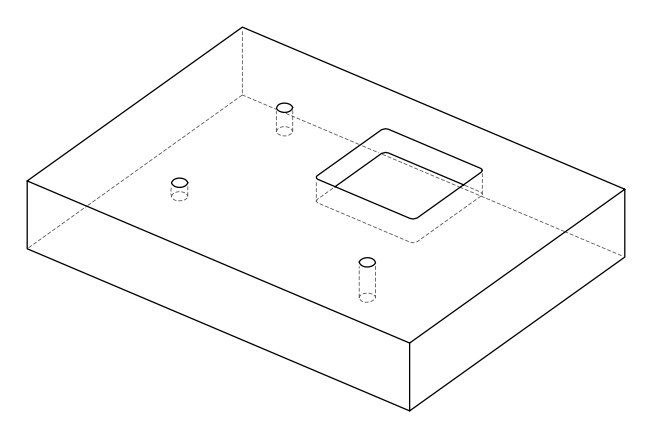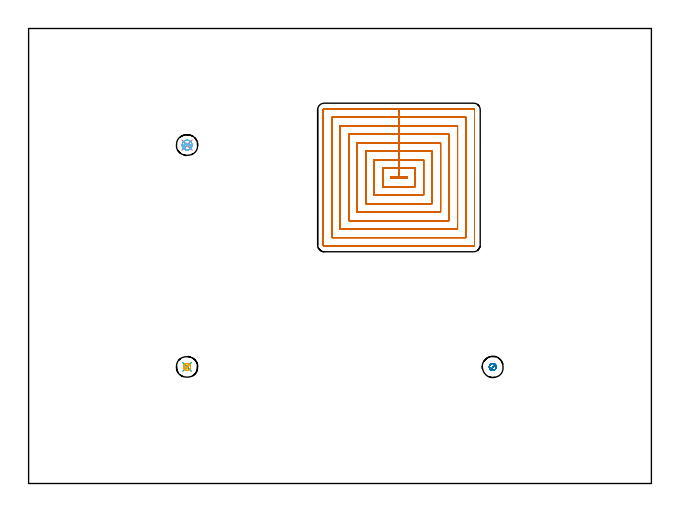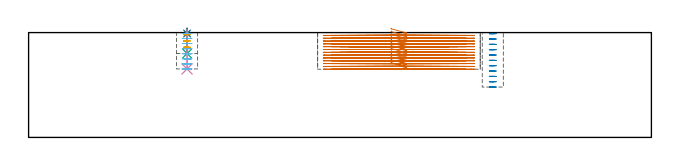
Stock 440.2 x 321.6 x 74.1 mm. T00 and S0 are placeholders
(PLAN: 8 operations, 4 tool changes, 55.9 min)
(1 SPOT_DRILL | STEP1POCKET | NXT0321_9005460120000 | 0.03 min | 3 mm3)
(2 SPOT_DRILL_1 | STEP1POCKET_2 | NXT0321_9005460120000 | 0.03 min | 2 mm3)
(3 DRILL_BLIND_HOLE_INTO_CENTER | STEP1POCKET | NXT0301_128 | 0.07 min | 1543 mm3)
(4 DRILL_BLIND_HOLE_INTO_CENTER_1 | STEP1POCKET_2 | NXT0301_128 | 0.11 min | 2772 mm3)
(5 MILL_ROUGH_BLIND_HOLE_CONTOUR | STEP1POCKET | NXT0201_013 | Spiral | 0.43 min | 1029 mm3)
(6 MILL_ROUGH_BLIND_HOLE_CONTOUR_1 | STEP1POCKET_2 | NXT0201_009 | Spiral | 1.23 min | 1696 mm3)
(7 MILL_RECTANGULAR_POCKET | POCKET_RECTANGULAR_STRAIGHT | NXT0201_009 | Follow Part, ap 2, ae 75% | 52.81 min | 312113 mm3)
(8 MILL_BLIND_HOLE_FROM_SOLID_MATERIAL | STEP1POCKET_1 | NXT0201_013 | Spiral | 1.18 min | 6662 mm3)
(TOOL NXT0321_9005460120000 | NC Spot Drill, 142deg, 12mm, Carbide, Uncoated | D12 PA142 FL30 Z2)
(TOOL NXT0301_128 | Carbide Drill 12mm [861.1-1200-036A1-GP GC34] | D12 PA150 FL37.4 Z2)
(TOOL NXT0201_013 | ENDMILL 10mm | D10 FL30 Z4)
(TOOL NXT0201_009 | ENDMILL 8mm [2P460-0800-NA 1630] | D8 FL26 Z6)
(OP 1 SPOT_DRILL)
G17 G21 G94 G90
T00 M6
G54
G17 G0 G90 X112. Y82.4 S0 M3
G43 Z84.1 H0
G94 G81 G98 Z73.459 F250. R77.1
G80
M5
M2
(OP 2 SPOT_DRILL_1)
G17 G21 G94 G90
T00 M6
G54
G17 G0 G90 X112. Y239.2 S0 M3
G43 Z84.1 H0
G94 G81 G98 Z73.459 F250. R77.1
G80
M5
M2
(OP 3 DRILL_BLIND_HOLE_INTO_CENTER)
G17 G21 G94 G90
T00 M6
G54
G17 G0 G90 X112. Y82.4 S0 M3
G43 Z84.1 H1
G94 G81 G98 Z59.3 F250. R76.1
G80
M5
M2
(OP 4 DRILL_BLIND_HOLE_INTO_CENTER_1)
G17 G21 G94 G90
T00 M6
G54
G17 G0 G90 X112. Y239.2 S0 M3
G43 Z84.1 H1
G94 G81 G98 Z48.4 F250. R76.1
G80
M5
M2
(OP 5 MILL_ROUGH_BLIND_HOLE_CONTOUR)
G17 G21 G94 G90
T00 M6
G54
G17 G0 G90 X112. Y82.4 S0 M3
G43 Z84.1 H0
Z72.65
G94 G3 X112.075 Y84.775 R1.189 F250.
X109.555 Y82.554 R2.375
X111.846 Y79.955 R2.45
X109.555 Y82.554 R-2.45
X110.7 Y81.254 R1.225
X112. Y82.4 R1.225
G0 Z68.2
G3 X112.075 Y84.775 R1.189
X109.555 Y82.554 R2.375
X111.846 Y79.955 R2.45
X109.555 Y82.554 R-2.45
X110.7 Y81.254 R1.225
X112. Y82.4 R1.225
G0 Z63.75
G3 X112.075 Y84.775 R1.189
X109.555 Y82.554 R2.375
X111.846 Y79.955 R2.45
X109.555 Y82.554 R-2.45
X110.7 Y81.254 R1.225
X112. Y82.4 R1.225
G0 Z59.3
G3 X112.075 Y84.775 R1.189
X109.555 Y82.554 R2.375
X111.846 Y79.955 R2.45
X109.555 Y82.554 R-2.45
X110.7 Y81.254 R1.225
X112. Y82.4 R1.225
G0 Z84.1
M5
M2
(OP 6 MILL_ROUGH_BLIND_HOLE_CONTOUR_1)
G17 G21 G94 G90
T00 M6
G54
G17 G0 G90 X112. Y239.2 S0 M3
G43 Z84.1 H1
Z73.513
G94 G3 X112.229 Y240.243 R0.546 F250.
X110.433 Y239.922 R1.595
X110.54 Y236.603 R2.276
X114.241 Y236.577 R2.826
X114.623 Y241.441 R3.45
X114.241 Y236.577 R-3.45
X114.432 Y239.009 R1.725
X112. Y239.2 R1.725
G0 Z69.925
G3 X112.229 Y240.243 R0.546
X110.433 Y239.922 R1.595
X110.54 Y236.603 R2.276
X114.241 Y236.577 R2.826
X114.623 Y241.441 R3.45
X114.241 Y236.577 R-3.45
X114.432 Y239.009 R1.725
X112. Y239.2 R1.725
G0 Z66.338
G3 X112.229 Y240.243 R0.546
X110.433 Y239.922 R1.595
X110.54 Y236.603 R2.276
X114.241 Y236.577 R2.826
X114.623 Y241.441 R3.45
X114.241 Y236.577 R-3.45
X114.432 Y239.009 R1.725
X112. Y239.2 R1.725
G0 Z62.75
G3 X112.229 Y240.243 R0.546
X110.433 Y239.922 R1.595
X110.54 Y236.603 R2.276
X114.241 Y236.577 R2.826
X114.623 Y241.441 R3.45
X114.241 Y236.577 R-3.45
X114.432 Y239.009 R1.725
X112. Y239.2 R1.725
G0 Z59.163
G3 X112.229 Y240.243 R0.546
X110.433 Y239.922 R1.595
X110.54 Y236.603 R2.276
X114.241 Y236.577 R2.826
X114.623 Y241.441 R3.45
X114.241 Y236.577 R-3.45
X114.432 Y239.009 R1.725
X112. Y239.2 R1.725
G0 Z55.575
G3 X112.229 Y240.243 R0.546
X110.433 Y239.922 R1.595
X110.54 Y236.603 R2.276
X114.241 Y236.577 R2.826
X114.623 Y241.441 R3.45
X114.241 Y236.577 R-3.45
X114.432 Y239.009 R1.725
X112. Y239.2 R1.725
G0 Z51.988
G3 X112.229 Y240.243 R0.546
X110.433 Y239.922 R1.595
X110.54 Y236.603 R2.276
X114.241 Y236.577 R2.826
X114.623 Y241.441 R3.45
X114.241 Y236.577 R-3.45
X114.432 Y239.009 R1.725
X112. Y239.2 R1.725
G0 Z48.4
G3 X112.229 Y240.243 R0.546
X110.433 Y239.922 R1.595
X110.54 Y236.603 R2.276
X114.241 Y236.577 R2.826
X114.623 Y241.441 R3.45
X114.241 Y236.577 R-3.45
X114.432 Y239.009 R1.725
X112. Y239.2 R1.725
G0 Z84.1
M5
M2
(OP 7 MILL_RECTANGULAR_POCKET)
G17 G21 G94 G90
T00 M6
G54
G17 G0 G90 X256.582 Y216.8 S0 M3
G43 Z84.1 H1
Z77.1
G94 G1 X256.3 Z77.024 F250.
Y215.8 Z76.757
X267.2 Z73.836
Y216.8 Z73.568
X261.75 Z72.108
X256.3 F500.
Y215.8
X267.2
Y216.8
X261.75
Y222.8
X250.3
Y209.8
X273.2
Y222.8
X261.75
Y228.8
X244.3
Y203.8
X279.2
Y228.8
X261.75
Y234.8
X238.3
Y197.8
X285.2
Y234.8
X261.75
Y240.8
X232.3
Y191.8
X291.2
Y240.8
X261.75
Y246.8
X226.3
Y185.8
X297.2
Y246.8
X261.75
Y252.8
X220.3
Y179.8
X303.2
Y252.8
X261.75
Y258.8
X214.3
Y173.8
X309.2
Y258.8
X261.75
Y264.8
X208.9
G3 X208.3 Y264.2 R0.6
G1 Y168.4
G3 X208.9 Y167.8 R0.6
G1 X314.6
G3 X315.2 Y168.4 R0.6
G1 Y264.2
G3 X314.6 Y264.8 R0.6
G1 X261.75
X260.75
G0 X256.582 Y216.8 Z75.108
G1 X256.3 Z75.032 F250.
Y215.8 Z74.764
X267.2 Z71.844
Y216.8 Z71.576
X261.75 Z70.115
X256.3 F500.
Y215.8
X267.2
Y216.8
X261.75
Y222.8
X250.3
Y209.8
X273.2
Y222.8
X261.75
Y228.8
X244.3
Y203.8
X279.2
Y228.8
X261.75
Y234.8
X238.3
Y197.8
X285.2
Y234.8
X261.75
Y240.8
X232.3
Y191.8
X291.2
Y240.8
X261.75
Y246.8
X226.3
Y185.8
X297.2
Y246.8
X261.75
Y252.8
X220.3
Y179.8
X303.2
Y252.8
X261.75
Y258.8
X214.3
Y173.8
X309.2
Y258.8
X261.75
Y264.8
X208.9
G3 X208.3 Y264.2 R0.6
G1 Y168.4
G3 X208.9 Y167.8 R0.6
G1 X314.6
G3 X315.2 Y168.4 R0.6
G1 Y264.2
G3 X314.6 Y264.8 R0.6
G1 X261.75
X260.75
G0 X256.582 Y216.8 Z73.115
G1 X256.3 Z73.04 F250.
Y215.8 Z72.772
X267.2 Z69.851
Y216.8 Z69.583
X261.75 Z68.123
X256.3 F500.
Y215.8
X267.2
Y216.8
X261.75
Y222.8
X250.3
Y209.8
X273.2
Y222.8
X261.75
Y228.8
X244.3
Y203.8
X279.2
Y228.8
X261.75
Y234.8
X238.3
Y197.8
X285.2
Y234.8
X261.75
Y240.8
X232.3
Y191.8
X291.2
Y240.8
X261.75
Y246.8
X226.3
Y185.8
X297.2
Y246.8
X261.75
Y252.8
X220.3
Y179.8
X303.2
Y252.8
X261.75
Y258.8
X214.3
Y173.8
X309.2
Y258.8
X261.75
Y264.8
X208.9
G3 X208.3 Y264.2 R0.6
G1 Y168.4
G3 X208.9 Y167.8 R0.6
G1 X314.6
G3 X315.2 Y168.4 R0.6
G1 Y264.2
G3 X314.6 Y264.8 R0.6
G1 X261.75
X260.75
G0 X256.582 Y216.8 Z71.123
G1 X256.3 Z71.048 F250.
Y215.8 Z70.78
X267.2 Z67.859
Y216.8 Z67.591
X261.75 Z66.131
X256.3 F500.
Y215.8
X267.2
Y216.8
X261.75
Y222.8
X250.3
Y209.8
X273.2
Y222.8
X261.75
Y228.8
X244.3
Y203.8
X279.2
Y228.8
X261.75
Y234.8
X238.3
Y197.8
X285.2
Y234.8
X261.75
Y240.8
X232.3
Y191.8
X291.2
Y240.8
X261.75
Y246.8
X226.3
Y185.8
X297.2
Y246.8
X261.75
Y252.8
X220.3
Y179.8
X303.2
Y252.8
X261.75
Y258.8
X214.3
Y173.8
X309.2
Y258.8
X261.75
Y264.8
X208.9
G3 X208.3 Y264.2 R0.6
G1 Y168.4
G3 X208.9 Y167.8 R0.6
G1 X314.6
G3 X315.2 Y168.4 R0.6
G1 Y264.2
G3 X314.6 Y264.8 R0.6
G1 X261.75
X260.75
G0 X256.582 Y216.8 Z69.131
G1 X256.3 Z69.055 F250.
Y215.8 Z68.787
X267.2 Z65.867
Y216.8 Z65.599
X261.75 Z64.138
X256.3 F500.
Y215.8
X267.2
Y216.8
X261.75
Y222.8
X250.3
Y209.8
X273.2
Y222.8
X261.75
Y228.8
X244.3
Y203.8
X279.2
Y228.8
X261.75
Y234.8
X238.3
Y197.8
X285.2
Y234.8
X261.75
Y240.8
X232.3
Y191.8
X291.2
Y240.8
X261.75
Y246.8
X226.3
Y185.8
X297.2
Y246.8
X261.75
Y252.8
X220.3
Y179.8
X303.2
Y252.8
X261.75
Y258.8
X214.3
Y173.8
X309.2
Y258.8
X261.75
Y264.8
X208.9
G3 X208.3 Y264.2 R0.6
G1 Y168.4
G3 X208.9 Y167.8 R0.6
G1 X314.6
G3 X315.2 Y168.4 R0.6
G1 Y264.2
G3 X314.6 Y264.8 R0.6
G1 X261.75
X260.75
G0 X256.582 Y216.8 Z67.138
G1 X256.3 Z67.063 F250.
Y215.8 Z66.795
X267.2 Z63.874
Y216.8 Z63.606
X261.75 Z62.146
X256.3 F500.
Y215.8
X267.2
Y216.8
X261.75
Y222.8
X250.3
Y209.8
X273.2
Y222.8
X261.75
Y228.8
X244.3
Y203.8
X279.2
Y228.8
X261.75
Y234.8
X238.3
Y197.8
X285.2
Y234.8
X261.75
Y240.8
X232.3
Y191.8
X291.2
Y240.8
X261.75
Y246.8
X226.3
Y185.8
X297.2
Y246.8
X261.75
Y252.8
X220.3
Y179.8
X303.2
Y252.8
X261.75
Y258.8
X214.3
Y173.8
X309.2
Y258.8
X261.75
Y264.8
X208.9
G3 X208.3 Y264.2 R0.6
G1 Y168.4
G3 X208.9 Y167.8 R0.6
G1 X314.6
G3 X315.2 Y168.4 R0.6
G1 Y264.2
G3 X314.6 Y264.8 R0.6
G1 X261.75
X260.75
G0 X256.582 Y216.8 Z65.146
G1 X256.3 Z65.071 F250.
Y215.8 Z64.803
X267.2 Z61.882
Y216.8 Z61.614
X261.75 Z60.154
X256.3 F500.
Y215.8
X267.2
Y216.8
X261.75
Y222.8
X250.3
Y209.8
X273.2
Y222.8
X261.75
Y228.8
X244.3
Y203.8
X279.2
Y228.8
X261.75
Y234.8
X238.3
Y197.8
X285.2
Y234.8
X261.75
Y240.8
X232.3
Y191.8
X291.2
Y240.8
X261.75
Y246.8
X226.3
Y185.8
X297.2
Y246.8
X261.75
Y252.8
X220.3
Y179.8
X303.2
Y252.8
X261.75
Y258.8
X214.3
Y173.8
X309.2
Y258.8
X261.75
Y264.8
X208.9
G3 X208.3 Y264.2 R0.6
G1 Y168.4
G3 X208.9 Y167.8 R0.6
G1 X314.6
G3 X315.2 Y168.4 R0.6
G1 Y264.2
G3 X314.6 Y264.8 R0.6
G1 X261.75
X260.75
G0 X256.582 Y216.8 Z63.154
G1 X256.3 Z63.078 F250.
Y215.8 Z62.81
X267.2 Z59.89
Y216.8 Z59.622
X261.75 Z58.162
X256.3 F500.
Y215.8
X267.2
Y216.8
X261.75
Y222.8
X250.3
Y209.8
X273.2
Y222.8
X261.75
Y228.8
X244.3
Y203.8
X279.2
Y228.8
X261.75
Y234.8
X238.3
Y197.8
X285.2
Y234.8
X261.75
Y240.8
X232.3
Y191.8
X291.2
Y240.8
X261.75
Y246.8
X226.3
Y185.8
X297.2
Y246.8
X261.75
Y252.8
X220.3
Y179.8
X303.2
Y252.8
X261.75
Y258.8
X214.3
Y173.8
X309.2
Y258.8
X261.75
Y264.8
X208.9
G3 X208.3 Y264.2 R0.6
G1 Y168.4
G3 X208.9 Y167.8 R0.6
G1 X314.6
G3 X315.2 Y168.4 R0.6
G1 Y264.2
G3 X314.6 Y264.8 R0.6
G1 X261.75
X260.75
G0 X256.582 Y216.8 Z61.162
G1 X256.3 Z61.086 F250.
Y215.8 Z60.818
X267.2 Z57.897
Y216.8 Z57.63
X261.75 Z56.169
X256.3 F500.
Y215.8
X267.2
Y216.8
X261.75
Y222.8
X250.3
Y209.8
X273.2
Y222.8
X261.75
Y228.8
X244.3
Y203.8
X279.2
Y228.8
X261.75
Y234.8
X238.3
Y197.8
X285.2
Y234.8
X261.75
Y240.8
X232.3
Y191.8
X291.2
Y240.8
X261.75
Y246.8
X226.3
Y185.8
X297.2
Y246.8
X261.75
Y252.8
X220.3
Y179.8
X303.2
Y252.8
X261.75
Y258.8
X214.3
Y173.8
X309.2
Y258.8
X261.75
Y264.8
X208.9
G3 X208.3 Y264.2 R0.6
G1 Y168.4
G3 X208.9 Y167.8 R0.6
G1 X314.6
G3 X315.2 Y168.4 R0.6
G1 Y264.2
G3 X314.6 Y264.8 R0.6
G1 X261.75
X260.75
G0 X256.582 Y216.8 Z59.169
G1 X256.3 Z59.094 F250.
Y215.8 Z58.826
X267.2 Z55.905
Y216.8 Z55.637
X261.75 Z54.177
X256.3 F500.
Y215.8
X267.2
Y216.8
X261.75
Y222.8
X250.3
Y209.8
X273.2
Y222.8
X261.75
Y228.8
X244.3
Y203.8
X279.2
Y228.8
X261.75
Y234.8
X238.3
Y197.8
X285.2
Y234.8
X261.75
Y240.8
X232.3
Y191.8
X291.2
Y240.8
X261.75
Y246.8
X226.3
Y185.8
X297.2
Y246.8
X261.75
Y252.8
X220.3
Y179.8
X303.2
Y252.8
X261.75
Y258.8
X214.3
Y173.8
X309.2
Y258.8
X261.75
Y264.8
X208.9
G3 X208.3 Y264.2 R0.6
G1 Y168.4
G3 X208.9 Y167.8 R0.6
G1 X314.6
G3 X315.2 Y168.4 R0.6
G1 Y264.2
G3 X314.6 Y264.8 R0.6
G1 X261.75
X260.75
G0 X256.582 Y216.8 Z57.177
G1 X256.3 Z57.101 F250.
Y215.8 Z56.834
X267.2 Z53.913
Y216.8 Z53.645
X261.75 Z52.185
X256.3 F500.
Y215.8
X267.2
Y216.8
X261.75
Y222.8
X250.3
Y209.8
X273.2
Y222.8
X261.75
Y228.8
X244.3
Y203.8
X279.2
Y228.8
X261.75
Y234.8
X238.3
Y197.8
X285.2
Y234.8
X261.75
Y240.8
X232.3
Y191.8
X291.2
Y240.8
X261.75
Y246.8
X226.3
Y185.8
X297.2
Y246.8
X261.75
Y252.8
X220.3
Y179.8
X303.2
Y252.8
X261.75
Y258.8
X214.3
Y173.8
X309.2
Y258.8
X261.75
Y264.8
X208.9
G3 X208.3 Y264.2 R0.6
G1 Y168.4
G3 X208.9 Y167.8 R0.6
G1 X314.6
G3 X315.2 Y168.4 R0.6
G1 Y264.2
G3 X314.6 Y264.8 R0.6
G1 X261.75
X260.75
G0 X256.582 Y216.8 Z55.185
G1 X256.3 Z55.109 F250.
Y215.8 Z54.841
X267.2 Z51.921
Y216.8 Z51.653
X261.75 Z50.192
X256.3 F500.
Y215.8
X267.2
Y216.8
X261.75
Y222.8
X250.3
Y209.8
X273.2
Y222.8
X261.75
Y228.8
X244.3
Y203.8
X279.2
Y228.8
X261.75
Y234.8
X238.3
Y197.8
X285.2
Y234.8
X261.75
Y240.8
X232.3
Y191.8
X291.2
Y240.8
X261.75
Y246.8
X226.3
Y185.8
X297.2
Y246.8
X261.75
Y252.8
X220.3
Y179.8
X303.2
Y252.8
X261.75
Y258.8
X214.3
Y173.8
X309.2
Y258.8
X261.75
Y264.8
X208.9
G3 X208.3 Y264.2 R0.6
G1 Y168.4
G3 X208.9 Y167.8 R0.6
G1 X314.6
G3 X315.2 Y168.4 R0.6
G1 Y264.2
G3 X314.6 Y264.8 R0.6
G1 X261.75
X260.75
G0 X256.582 Y216.8 Z53.192
G1 X256.3 Z53.117 F250.
Y215.8 Z52.849
X267.2 Z49.928
Y216.8 Z49.66
X261.75 Z48.2
X256.3 F500.
Y215.8
X267.2
Y216.8
X261.75
Y222.8
X250.3
Y209.8
X273.2
Y222.8
X261.75
Y228.8
X244.3
Y203.8
X279.2
Y228.8
X261.75
Y234.8
X238.3
Y197.8
X285.2
Y234.8
X261.75
Y240.8
X232.3
Y191.8
X291.2
Y240.8
X261.75
Y246.8
X226.3
Y185.8
X297.2
Y246.8
X261.75
Y252.8
X220.3
Y179.8
X303.2
Y252.8
X261.75
Y258.8
X214.3
Y173.8
X309.2
Y258.8
X261.75
Y264.8
X208.9
G3 X208.3 Y264.2 R0.6
G1 Y168.4
G3 X208.9 Y167.8 R0.6
G1 X314.6
G3 X315.2 Y168.4 R0.6
G1 Y264.2
G3 X314.6 Y264.8 R0.6
G1 X261.75
X260.75
G0 Z84.1
M5
M2
(OP 8 MILL_BLIND_HOLE_FROM_SOLID_MATERIAL)
G17 G21 G94 G90
T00 M6
G54
G17 G0 G90 X328.1 Y82.4 S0 M3
G43 Z84.1 H0
Z73.327
G94 G3 X328.175 Y84.775 R1.189 F250.
X325.655 Y82.554 R2.375
X327.946 Y79.955 R2.45
X325.655 Y82.554 R-2.45
X326.8 Y81.254 R1.225
X328.1 Y82.4 R1.225
G0 Z69.555
G3 X328.175 Y84.775 R1.189
X325.655 Y82.554 R2.375
X327.946 Y79.955 R2.45
X325.655 Y82.554 R-2.45
X326.8 Y81.254 R1.225
X328.1 Y82.4 R1.225
G0 Z65.782
G3 X328.175 Y84.775 R1.189
X325.655 Y82.554 R2.375
X327.946 Y79.955 R2.45
X325.655 Y82.554 R-2.45
X326.8 Y81.254 R1.225
X328.1 Y82.4 R1.225
G0 Z62.009
G3 X328.175 Y84.775 R1.189
X325.655 Y82.554 R2.375
X327.946 Y79.955 R2.45
X325.655 Y82.554 R-2.45
X326.8 Y81.254 R1.225
X328.1 Y82.4 R1.225
G0 Z58.236
G3 X328.175 Y84.775 R1.189
X325.655 Y82.554 R2.375
X327.946 Y79.955 R2.45
X325.655 Y82.554 R-2.45
X326.8 Y81.254 R1.225
X328.1 Y82.4 R1.225
G0 Z54.464
G3 X328.175 Y84.775 R1.189
X325.655 Y82.554 R2.375
X327.946 Y79.955 R2.45
X325.655 Y82.554 R-2.45
X326.8 Y81.254 R1.225
X328.1 Y82.4 R1.225
G0 Z50.691
G3 X328.175 Y84.775 R1.189
X325.655 Y82.554 R2.375
X327.946 Y79.955 R2.45
X325.655 Y82.554 R-2.45
X326.8 Y81.254 R1.225
X328.1 Y82.4 R1.225
G0 Z46.918
G3 X328.175 Y84.775 R1.189
X325.655 Y82.554 R2.375
X327.946 Y79.955 R2.45
X325.655 Y82.554 R-2.45
X326.8 Y81.254 R1.225
X328.1 Y82.4 R1.225
G0 Z43.145
G3 X328.175 Y84.775 R1.189
X325.655 Y82.554 R2.375
X327.946 Y79.955 R2.45
X325.655 Y82.554 R-2.45
X326.8 Y81.254 R1.225
X328.1 Y82.4 R1.225
G0 Z39.373
G3 X328.175 Y84.775 R1.189
X325.655 Y82.554 R2.375
X327.946 Y79.955 R2.45
X325.655 Y82.554 R-2.45
X326.8 Y81.254 R1.225
X328.1 Y82.4 R1.225
G0 Z35.6
G3 X328.175 Y84.775 R1.189
X325.655 Y82.554 R2.375
X327.946 Y79.955 R2.45
X325.655 Y82.554 R-2.45
X326.8 Y81.254 R1.225
X328.1 Y82.4 R1.225
G0 Z84.1
M5
M2
